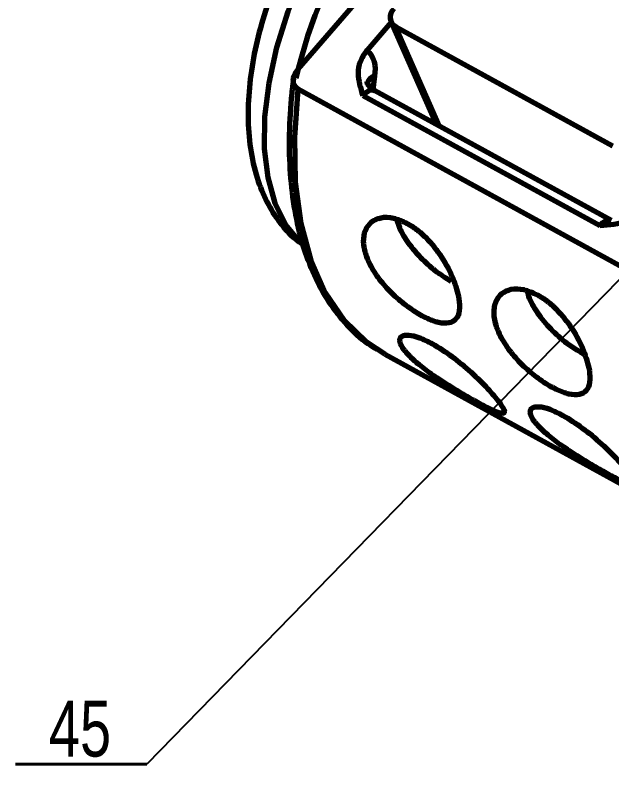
# Model space of a CAD drawing. Header units: millimetres. Extents: x -419 to 9215, y 1224 to 3301.
# Drawn here: x 193.92 to 231.34, y 2658.71 to 2706.91 of the extents above; entities that cross this region are included whole.
import ezdxf

# ---------------------------------------------------------------- set-up
doc = ezdxf.new("R2010")
doc.units = ezdxf.units.MM
for name, color, linetype, lineweight in [('Chu', 241, 'Continuous', 35), ('KHUNG_TEN', 7, 'Continuous', 35), ('Net 0.35', 20, 'Continuous', 35), ('Net 0.7', 7, 'Continuous', 70)]:
    doc.layers.add(name, color=color, linetype=linetype, lineweight=lineweight)
doc.styles.add('SLDTEXTSTYLE11', font='TXT', dxfattribs={"width": 0.75})
doc.styles.get("Standard").update_dxf_attribs({"font": 'arial.ttf'})
doc.dimstyles.new('SLDDIMSTYLE0', dxfattribs={"dimtxt": 0.18, "dimasz": 3.302, "dimexe": 0, "dimexo": 0.0625, "dimgap": 0, "dimtad": 0, "dimtih": 1, "dimtoh": 1, "dimdec": 0, "dimrnd": 1e-09, "dimzin": 0, "dimdsep": 46, "dimtxsty": 'Standard', "dimsah": 1, "dimcen": 0.09, "dimadec": 0, "dimazin": 0, "dimtfac": 3.302, "dimtdec": 0, "dimtofl": 0, "dimtmove": 0, "dimatfit": 3, "dimfxl": 1, "dimfrac": 2, "dimtolj": 1, "dimtzin": 0, "dimarcsym": 0})
doc.dimstyles.new('SLDDIMSTYLE1', dxfattribs={"dimtxt": 0.18, "dimasz": 1.016, "dimexe": 0, "dimexo": 0.0625, "dimgap": 0, "dimtad": 0, "dimtih": 1, "dimtoh": 1, "dimdec": 0, "dimrnd": 1e-09, "dimzin": 0, "dimdsep": 46, "dimtxsty": 'Standard', "dimblk1": 'DOT', "dimblk2": 'DOT', "dimsah": 1, "dimcen": 0.09, "dimadec": 0, "dimazin": 0, "dimtfac": 1.016, "dimtdec": 0, "dimtofl": 0, "dimtmove": 0, "dimatfit": 3, "dimldrblk": 'DOT', "dimfxl": 1, "dimfrac": 2, "dimtolj": 1, "dimtzin": 0, "dimarcsym": 0})

# ---------------------------------------------------------------- blocks, each defined once
blk = doc.blocks.new('SW_NOTE_0_11')
at = {"layer": 'KHUNG_TEN', "color": 0}
for p, q in [((-8.253, 0), (0, 0)), ((0, 0), (-8.253, 0)), ((-8.253, 0), (0, 0)), ((0, 0), (-8.253, 0)), ((-8.253, 0), (0, 0)), ((0, 0), (-8.253, 0))]:
    blk.add_line(p, q, dxfattribs=at)
at = {"layer": 'KHUNG_TEN', "color": 0, "insert": (-4.197, 3.985), "char_height": 3.5, "attachment_point": 2, "style": 'SLDTEXTSTYLE11'}
blk.add_mtext('45', dxfattribs=at)
blk = doc.blocks.new('_Dot')
at = {"color": 0, "linetype": 'ByBlock', "lineweight": -2}
blk.add_line((-0.5, 0), (-1, 0), dxfattribs=at)
at = {"color": 0, "linetype": 'ByBlock', "const_width": 0.5}
blk.add_lwpolyline([(-0.25, 0, 1), (0.25, 0, 1)], format="xyb", close=True, dxfattribs=at)

msp = doc.modelspace()

# ---------------------------------------------------------------- linework, layer by layer
at = {"layer": 'Net 0.7', "color": 7, "linetype": 'Continuous', "lineweight": 70}
for p, q in [((211.663, 2703.525), (230.922, 2725.812)), ((217.507, 2706.48), (215.996, 2704.731)), ((217.497, 2706.502), (220.342, 2700.068)), ((217.792, 2706.189), (231.406, 2698.717)), ((232.512, 2690.843), (211.681, 2702.276)), ((215.731, 2701.886), (230.61, 2693.719)), ((231.34, 2694.031), (216.461, 2702.198)), ((217.102, 2685.642), (237.932, 2674.209))]:
    msp.add_line(p, q, dxfattribs=at)
at = {"layer": 'Net 0.7', "color": 8, "linetype": 'Continuous', "lineweight": 70}
for p, q in [((220.548, 2699.955), (217.792, 2706.189)), ((216.38, 2702.244), (216.473, 2703.117))]:
    msp.add_line(p, q, dxfattribs=at)
at = {"layer": 'Net 0.7', "color": 8, "linetype": 'Continuous', "lineweight": 70, "flags": 128}
for points in [[(214.329, 2713.804), (213.055, 2711.662), (211.946, 2709.431), (211.026, 2707.156), (210.314, 2704.884), (209.824, 2702.661), (209.565, 2700.533), (209.544, 2698.542), (209.761, 2696.73), (210.21, 2695.133), (210.884, 2693.783), (211.768, 2692.708), (211.797, 2692.681)], [(217.102, 2685.642), (215.956, 2686.397), (214.55, 2687.766), (213.387, 2689.482), (212.485, 2691.522), (211.857, 2693.857), (211.511, 2696.453), (211.452, 2699.273), (211.681, 2702.276)], [(215.731, 2701.886), (215.901, 2702.053), (216.077, 2702.17), (216.246, 2702.228), (216.396, 2702.224), (216.461, 2702.198)], [(231.342, 2694.03), (231.275, 2694.057), (231.125, 2694.061), (230.956, 2694.003), (230.78, 2693.886), (230.61, 2693.719)]]:
    msp.add_lwpolyline(points, dxfattribs=at)
at = {"layer": 'Net 0.7', "color": 7, "linetype": 'Continuous', "lineweight": 70}
for centre, radius, start, end in [((241.616, 2696.031), 30.873, 146.6842, 167.0171), ((218.147, 2706.798), 0.705, 132.859, 239.7205), ((214.878, 2703.523), 1.646, 345.694, 47.2025)]:
    msp.add_arc(centre, radius, start, end, dxfattribs=at)
at = {"layer": 'Net 0.7', "color": 8, "linetype": 'Continuous', "lineweight": 70}
msp.add_arc((216.736, 2702.387), 0.776, 109.7991, 168.5326, dxfattribs=at)
at = {"layer": 'Net 0.7', "color": 7, "linetype": 'Continuous', "lineweight": 70}
for points, knots in [([(212.992, 2714.32), (212.772, 2713.969), (212.137, 2712.963), (211.201, 2711.216), (210.254, 2709.086), (209.495, 2706.922), (208.936, 2704.757), (208.595, 2702.62), (208.487, 2700.54), (208.632, 2698.548), (209.034, 2696.758), (209.661, 2695.201), (210.481, 2693.92), (211.251, 2693.019), (211.805, 2692.648), (211.958, 2692.546)], [0, 0, 0, 0, 0.045846, 0.131809, 0.217899, 0.304231, 0.391044, 0.478582, 0.567062, 0.656543, 0.746432, 0.825009, 0.900055, 0.972389, 1, 1, 1, 1]), ([(215.996, 2704.731), (215.827, 2704.486), (215.51, 2704.027), (215.371, 2703.007), (215.585, 2702.342), (215.731, 2701.886)], [0, 0, 0, 0, 0.265775, 0.497289, 1, 1, 1, 1]), ([(211.681, 2702.276), (211.634, 2702.307), (211.539, 2702.369), (211.439, 2702.503), (211.376, 2702.662), (211.357, 2702.88), (211.418, 2703.187), (211.575, 2703.403), (211.663, 2703.525)], [0, 0, 0, 0, 0.117195, 0.238469, 0.365301, 0.49894, 0.716272, 1, 1, 1, 1]), ([(211.381, 2702.932), (211.342, 2702.628), (211.191, 2701.434), (211.08, 2699.421), (211.135, 2696.96), (211.416, 2694.654), (211.916, 2692.525), (212.635, 2690.601), (213.564, 2688.899), (214.702, 2687.468), (215.728, 2686.485), (216.423, 2686.085), (216.617, 2685.973)], [0, 0, 0, 0, 0.039259, 0.154389, 0.26971, 0.385186, 0.50071, 0.616013, 0.730705, 0.844309, 0.9565, 1, 1, 1, 1]), ([(216.467, 2702.205), (216.321, 2702.307), (216.075, 2702.48), (215.984, 2702.735), (215.985, 2702.733), (215.985, 2702.733)], [0, 0, 0, 0, 0.5036813, 0.8483381, 1, 1, 1, 1]), ([(230.61, 2693.719), (231.197, 2693.772), (232.068, 2693.852), (233.208, 2694.326), (233.633, 2694.726), (233.851, 2694.931)], [0, 0, 0, 0, 0.502701, 0.745255, 1, 1, 1, 1]), ([(221.762, 2689.127), (221.784, 2688.864), (221.829, 2688.334), (221.603, 2687.82), (221.162, 2687.563), (220.511, 2687.592), (219.697, 2687.891), (218.788, 2688.426), (217.868, 2689.146), (217.023, 2690.005), (216.342, 2690.935), (215.901, 2691.864), (215.734, 2692.727), (215.85, 2693.454), (216.236, 2693.983), (216.849, 2694.258), (217.631, 2694.26), (218.222, 2693.992), (218.515, 2693.86)], [0, 0, 0, 0, 0.062173, 0.125627, 0.186975, 0.250012, 0.313023, 0.374418, 0.437892, 0.499856, 0.562153, 0.625594, 0.686923, 0.750099, 0.813241, 0.87461, 0.937994, 1, 1, 1, 1]), ([(217.851, 2694.116), (217.92, 2693.891), (218.084, 2693.358), (218.657, 2692.481), (219.448, 2691.582), (220.363, 2690.787), (220.974, 2690.415), (221.277, 2690.23)], [0, 0, 0, 0, 0.155014, 0.368331, 0.575528, 0.789897, 1, 1, 1, 1]), ([(218.515, 2693.86), (218.713, 2693.739), (219.11, 2693.496), (219.874, 2692.811), (220.718, 2691.753), (221.468, 2690.345), (221.664, 2689.533), (221.762, 2689.127)], [0, 0, 0, 0, 0.124852, 0.250471, 0.499727, 0.750144, 1, 1, 1, 1]), ([(229.945, 2684.635), (229.968, 2684.373), (230.013, 2683.842), (229.786, 2683.328), (229.345, 2683.072), (228.694, 2683.1), (227.881, 2683.4), (226.971, 2683.934), (226.052, 2684.655), (225.206, 2685.513), (224.526, 2686.443), (224.085, 2687.372), (223.917, 2688.235), (224.033, 2688.962), (224.42, 2689.492), (225.033, 2689.767), (225.814, 2689.768), (226.406, 2689.501), (226.698, 2689.368)], [0, 0, 0, 0, 0.062173, 0.125627, 0.186975, 0.250012, 0.313023, 0.374418, 0.437892, 0.499856, 0.562153, 0.625594, 0.686923, 0.750099, 0.813241, 0.87461, 0.937994, 1, 1, 1, 1]), ([(226.049, 2689.618), (226.084, 2689.47), (226.198, 2688.985), (226.753, 2688.101), (227.62, 2687.092), (228.647, 2686.212), (229.318, 2685.829), (229.648, 2685.641)], [0, 0, 0, 0, 0.099954, 0.328271, 0.5496, 0.778265, 1, 1, 1, 1]), ([(226.698, 2689.368), (226.897, 2689.247), (227.294, 2689.004), (228.057, 2688.32), (228.902, 2687.261), (229.652, 2685.854), (229.847, 2685.041), (229.945, 2684.635)], [0, 0, 0, 0, 0.124852, 0.250471, 0.499727, 0.750144, 1, 1, 1, 1]), ([(224.278, 2682.652), (224.389, 2682.492), (224.614, 2682.167), (224.633, 2681.942), (224.404, 2681.92), (223.91, 2682.107), (223.175, 2682.475), (222.258, 2682.985), (221.251, 2683.586), (220.248, 2684.239), (219.347, 2684.901), (218.634, 2685.532), (218.169, 2686.095), (218, 2686.54), (218.145, 2686.815), (218.578, 2686.881), (219.24, 2686.734), (219.814, 2686.447), (220.098, 2686.305)], [0, 0, 0, 0, 0.06214, 0.125676, 0.187098, 0.25009, 0.313076, 0.374348, 0.437726, 0.499892, 0.562065, 0.625592, 0.686988, 0.749979, 0.813053, 0.874387, 0.937843, 1, 1, 1, 1]), ([(220.098, 2686.305), (220.504, 2686.057), (221.317, 2685.56), (222.553, 2684.517), (223.626, 2683.456), (224.061, 2682.92), (224.278, 2682.652)], [0, 0, 0, 0, 0.250039, 0.499978, 0.74998, 1, 1, 1, 1]), ([(232.461, 2678.16), (232.573, 2678), (232.798, 2677.675), (232.816, 2677.451), (232.588, 2677.429), (232.094, 2677.615), (231.358, 2677.984), (230.441, 2678.493), (229.434, 2679.095), (228.431, 2679.747), (227.53, 2680.409), (226.817, 2681.041), (226.353, 2681.604), (226.184, 2682.048), (226.328, 2682.323), (226.762, 2682.389), (227.423, 2682.242), (227.997, 2681.955), (228.281, 2681.813)], [0, 0, 0, 0, 0.06214, 0.125676, 0.187098, 0.25009, 0.313076, 0.374348, 0.437726, 0.499892, 0.562065, 0.625592, 0.686988, 0.749979, 0.813053, 0.874387, 0.937843, 1, 1, 1, 1]), ([(228.281, 2681.813), (228.688, 2681.565), (229.5, 2681.069), (230.736, 2680.025), (231.809, 2678.965), (232.244, 2678.429), (232.461, 2678.16)], [0, 0, 0, 0, 0.250039, 0.499978, 0.74998, 1, 1, 1, 1])]:
    msp.add_open_spline(points, degree=3, knots=knots, dxfattribs=at)

# ---------------------------------------------------------------- block references
at = {"layer": 'Chu'}
msp.add_blockref('SW_NOTE_0_11', (202.175, 2659.921), dxfattribs=at)

# ---------------------------------------------------------------- leaders
at = {"layer": 'Net 0.35'}
for points, dimstyle in [([(299.174, 2759.411), (202.175, 2659.921)], 'SLDDIMSTYLE0'), ([(325.071, 2754.318), (204.514, 2616.18)], 'SLDDIMSTYLE1')]:
    msp.add_leader(points, dimstyle=dimstyle, dxfattribs=at)

doc.saveas('drawing.dxf')
